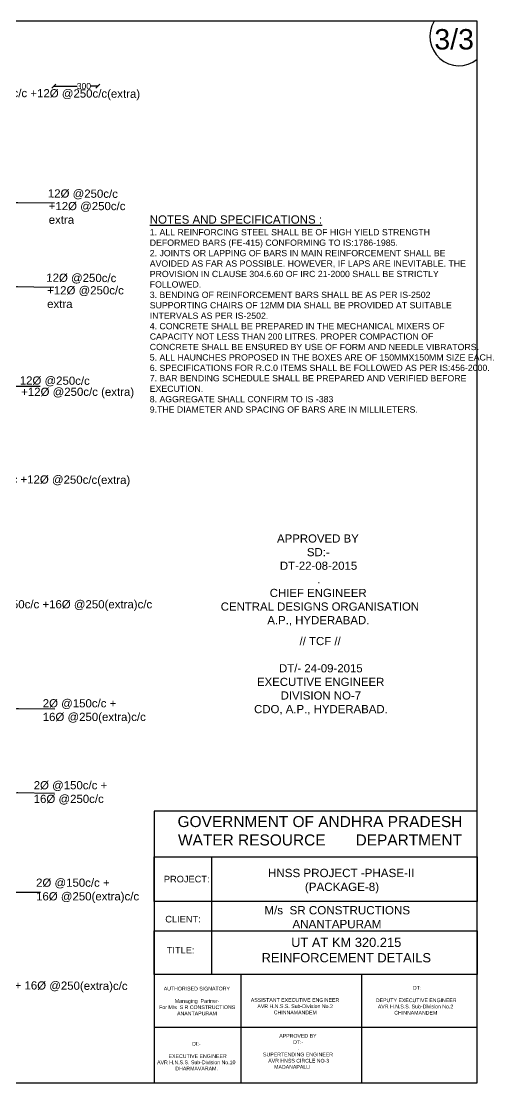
# Model space of a CAD drawing. Header units: millimetres. Extents: x 5124 to 6568637, y 2311 to 91879094.
# Drawn here: x 3791783 to 3803359, y 45933704 to 45959704 of the extents above; entities that cross this region are included whole.
import ezdxf

# ---------------------------------------------------------------- set-up
doc = ezdxf.new("R2010")
doc.units = ezdxf.units.MM
doc.header["$MEASUREMENT"] = 0
for name, color, linetype in [('DIMENSION', 7, 'Continuous'), ('DRAWING', 7, 'Continuous'), ('TEXT', 7, 'Continuous')]:
    doc.layers.add(name, color=color, linetype=linetype)
doc.styles.get("Standard").update_dxf_attribs({"font": 'arial.ttf', "height": 150})
doc.dimstyles.get("Standard").update_dxf_attribs({"dimtxt": 200, "dimasz": 110, "dimexe": 0.18, "dimexo": 0.0625, "dimgap": 0.09, "dimtad": 0, "dimtih": 1, "dimtoh": 1, "dimdec": 0, "dimzin": 0, "dimdsep": 46, "dimtxsty": 'Standard', "dimblk": 'OBLIQUE', "dimcen": 0.09, "dimse1": 1, "dimse2": 1, "dimadec": 0, "dimazin": 0, "dimtfac": 1, "dimtdec": 0, "dimtofl": 0, "dimtmove": 0, "dimatfit": 3, "dimfxl": 1, "dimtolj": 1, "dimtzin": 0, "dimarcsym": 0})

# ---------------------------------------------------------------- blocks, each defined once
blk = doc.blocks.new('_Oblique')
at = {"color": 0, "linetype": 'ByBlock', "lineweight": -2}
blk.add_line((-0.5, -0.5), (0.5, 0.5), dxfattribs=at)
blk = doc.blocks.new('*D96')
at = {"layer": 'Defpoints', "color": 0, "transparency": 16777216}
for p in [(3793661, 45958114), (3793661, 45957844), (3792583, 45944555)]:
    blk.add_point(p, dxfattribs=at)
at = {"layer": 'DIMENSION', "color": 0, "lineweight": -2, "transparency": 16777216}
for p, q in [((3792583, 45958114), (3793153, 45958114)), ((3793661, 45958114), (3793484, 45958114))]:
    blk.add_line(p, q, dxfattribs=at)
at = {"layer": 'DIMENSION', "color": 0, "lineweight": -2, "transparency": 16777216, "xscale": 95, "yscale": 95, "zscale": 95, "rotation": 180}
blk.add_blockref('_Oblique', (3792583, 45958114), dxfattribs=at)
at = {"layer": 'DIMENSION', "color": 0, "lineweight": -2, "transparency": 16777216, "xscale": 95, "yscale": 95, "zscale": 95}
blk.add_blockref('_Oblique', (3793661, 45958114), dxfattribs=at)
at = {"layer": 'DIMENSION', "color": 0, "transparency": 16777216, "insert": (3793319, 45958114), "char_height": 150, "attachment_point": 5}
blk.add_mtext('\\A1;300', dxfattribs=at)

msp = doc.modelspace()

# ---------------------------------------------------------------- linework, layer by layer
at = {"layer": 'DRAWING'}
msp.add_lwpolyline([(3802954.6, 45959703.9), (3769210.2, 45959703.9), (3769210.2, 45933703.6), (3802954.6, 45933703.6)], close=True, dxfattribs=at)
msp.add_arc((3802508.4, 45959328.1), 713.5, 148.22075, 308.71329, dxfattribs=at)
at = {"layer": 'TEXT'}
for points in [[(3802954.6, 45940359.1), (3795041.5, 45940359.1), (3795041.5, 45933703.6), (3802954.6, 45933703.6)], [(3795041.5, 45939237.9), (3802954.6, 45939237.9), (3802954.6, 45938140.7), (3795041.5, 45938140.7)], [(3795041.5, 45937424.3), (3802954.6, 45937424.3), (3802954.6, 45936353.6), (3795041.5, 45936353.6)]]:
    msp.add_lwpolyline(points, close=True, dxfattribs=at)
for points in [[(3796446.7, 45939237.9), (3796446.7, 45936353.6)], [(3797164.2, 45936353.6), (3797164.2, 45933703.6)], [(3800122.4, 45936353.6), (3800122.4, 45933703.6)], [(3795041.5, 45935064.2), (3802954.6, 45935064.2)]]:
    msp.add_lwpolyline(points, dxfattribs=at)

# ---------------------------------------------------------------- texts
at = {"layer": 'DRAWING'}
for s, p in [('12Ø @250c/c +12Ø @250c/c(extra) ', (3790212.8, 45957853)), ('12Ø @250c/c ', (3792435.2, 45955387.1)), ('12Ø @250c/c ', (3792396.6, 45953323.6)), ('12Ø @250c/c ', (3791746.9, 45950806.5)), ('12Ø @250c/c +12Ø @250c/c(extra) ', (3789971.1, 45948394.2)), ('2Ø @150c/c + 16Ø @250(extra)c/c  ', (3789983.1, 45936000.6))]:
    msp.add_text(s, height=200.467, rotation=359.65712, dxfattribs=at).set_placement(p)
at = {"layer": 'DRAWING', "char_height": 200.467, "attachment_point": 1}
for s, insert, width in [('+12Ø @250c/c extra ', (3792456.6, 45955277.1), 2012.728), ('+12Ø @250c/c extra ', (3792418, 45953213.6), 2012.728), ('+12Ø @250c/c (extra)', (3791782.5, 45950728), 2776.364), ('2Ø @150c/c +16Ø @250(extra)c/c ', (3790664.2, 45945523.5), 4532.874), ('2Ø @150c/c +\\P16Ø @250(extra)c/c ', (3792310.1, 45943098.8), 4532.874), ('2Ø @150c/c +\\P16Ø @250c/c ', (3792088.9, 45941092), 4532.874), ('2Ø @150c/c +\\P16Ø @250(extra)c/c ', (3792147.3, 45938705), 4532.874)]:
    msp.add_mtext(s, dxfattribs=dict(at, insert=insert, width=width))
at = {"layer": 'TEXT'}
msp.add_text('3/3', height=500, dxfattribs=at).set_placement((3801902.3, 45959011.5))
at = {"layer": 'TEXT', "attachment_point": 1}
for s, insert, char_height, width in [('{\\H1.314x;\\LNOTES AND SPECIFICATIONS :  \\P}1. ALL REINFORCING STEEL SHALL BE OF HIGH YIELD STRENGTH DEFORMED BARS (FE-415) CONFORMING TO IS:1786-1985. \\P2. JOINTS OR LAPPING OF BARS IN MAIN REINFORCEMENT SHALL BE AVOIDED AS FAR AS POSSIBLE. HOWEVER, IF LAPS ARE INEVITABLE. THE PROVISION IN CLAUSE 304.6.60 OF IRC 21-2000 SHALL BE STRICTLY FOLLOWED. \\P3. BENDING OF REINFORCEMENT BARS SHALL BE AS PER IS-2502 SUPPORTING CHAIRS OF 12MM DIA SHALL BE PROVIDED AT SUITABLE INTERVALS AS PER IS-2502. \\P4. CONCRETE SHALL BE PREPARED IN THE MECHANICAL MIXERS OF CAPACITY NOT LESS THAN 200 LITRES. PROPER COMPACTION OF CONCRETE SHALL BE ENSURED BY USE OF FORM AND NEEDLE VIBRATORS. \\P5. ALL HAUNCHES PROPOSED IN THE BOXES ARE OF 150MMX150MM SIZE EACH. \\P6. SPECIFICATIONS FOR R.C.0 ITEMS SHALL BE FOLLOWED AS PER IS:456-2000. \\P7. BAR BENDING SCHEDULE SHALL BE PREPARED AND VERIFIED BEFORE EXECUTION. \\P8. AGGREGATE SHALL CONFIRM TO IS -383\\P9.THE DIAMETER AND SPACING OF BARS ARE IN MILLILETERS.', (3794932, 45954947.9), 153.2643, 8084.554), ('\\pi1770.4;APPROVED BY\\P\\pi2502;SD:-  \\P\\pi1839.8;DT-22-08-2015\\P\\pi2756.8;.  \\P\\pi1591.9;CHIEF ENGINEER                \\P\\pi313.82; CENTRAL DESIGNS ORGANISATION\\P\\pi1533.1;A.P., HYDERABAD.', (3796279.1, 45947134.5), 200, 5541.556), ('\\pi2266.3;// TCF //\\P\\pi2770.8;\\P\\pi1762.2;DT/- 24-09-2015\\P\\pi1223.3;EXECUTIVE ENGINEER                \\P\\pi1802.1;DIVISION NO-7\\P\\pi1152;CDO, A.P., HYDERABAD.', (3796335.4, 45944623), 200, 5541.556), ('\\pi2222.3;HNSS PROJECT -PHASE-II\\P\\pi3048.3; (PACKAGE-8)\\P\\pi3951.4; ', (3795606, 45938943.9), 203.496, 7981.853), ('PROJECT:', (3795277.7, 45938773.3), 162.1, 1512.454), ('\\pi829.78;M/s  SR CONSTRUCTIONS \\P\\pi1517.4;ANANTAPURAM', (3796910.3, 45938031.9), 203.496, 5192.977), ('CLIENT:', (3795312.1, 45937792.2), 162.1, 1512.454), ('\\pi2171.9;UT AT KM 320.215\\P\\pi1447.4;REINFORCEMENT DETAILS ', (3796224.3, 45937255.5), 225.63, 7004.184), ('TITLE:', (3795349.4, 45937032.5), 162.1, 879.008), ('\\pi1479.1;AUTHORISED SIGNATORY\\P\\pi2289.3;\\P\\pi1750.6;Managing  Partner-\\P\\pi1366.8;For M/s  S R CONSTRUCTIONS\\P\\pi1805.5;ANANTAPURAM', (3793795.4, 45936055.6), 91.218, 4578.523), ('\\pi2156.8;  DT: \\P\\pi2289.3;\\P\\pi1284.6; DEPUTY EXECUTIVE ENGINEER\\P\\pi1368.4;AVR H.N.S.S. Sub-Division No.2\\P\\pi1769.8;CHINNAMANDEM', (3799150.9, 45936073.5), 91.218, 4578.523), ('\\pi2289.3;\\P\\P\\pi1206.7;ASSISTANT EXECUTIVE ENGINEER\\P\\pi1368.4;AVR H.N.S.S. Sub-Division No.2\\P\\pi1769.8;CHINNAMANDEM', (3796200.8, 45936080.6), 91.218, 4578.523), ('\\pi2193.5;Dt:- \\P\\pi2289.3;\\P\\pi1543;  EXECUTIVE ENGINEER\\P\\pi1332.7;AVR H.N.S.S. Sub-Division No.10\\P\\pi1779.3;DHARMAVARAM.', (3793779.3, 45934705.8), 91.218, 4578.523), ('\\pi1833;APPROVED BY\\P\\pi2172.3;DT:-  \\P\\pi2282.9;.  \\P\\pi1436.2;SUPERTENDING ENGINEER                \\P\\pi1527.4; AVR HNSS CIRCLE NO-3\\P\\pi0;^I^I^I^I       MADANAPALLI', (3796271, 45934898.1), 91.218, 4578.523)]:
    msp.add_mtext(s, dxfattribs=dict(at, insert=insert, char_height=char_height, width=width))
at = {"layer": 'TEXT', "color": 7, "insert": (3799101.8, 45939874.2), "char_height": 270.756, "width": 7721.635, "attachment_point": 5}
msp.add_mtext('GOVERNMENT OF ANDHRA PRADESH\\PWATER RESOURCE       DEPARTMENT', dxfattribs=at)

# ---------------------------------------------------------------- dimensions: what is measured, and where the dimension line sits
at = {"layer": 'DIMENSION'}
dim = msp.add_linear_dim(base=(3793660.8, 45958114.4), p1=(3792583.4, 45944554.7), p2=(3793660.8, 45957844.3), text='300', dimstyle='Standard', override={"dimasz": 95, "dimfxl": 2000, "dimarcsym": 1}, dxfattribs=at)
dim.commit()
dim.dimension.update_dxf_attribs({"geometry": '*D96', "text_midpoint": (3793318.5, 45958114.4), "dimtype": 160})

# ---------------------------------------------------------------- leaders
at = {"layer": 'DRAWING'}
for points in [[(3791612.3, 45955266.1), (3792594.7, 45955253.5)], [(3791600.1, 45953205.3), (3792582.5, 45953192.7)], [(3791597.2, 45950765), (3792247.3, 45950765)], [(3791624.3, 45942872.4), (3792606.7, 45942859.9)], [(3791612.1, 45940811.6), (3792594.5, 45940799)], [(3791609.2, 45938371.4), (3792259.3, 45938371.4)]]:
    msp.add_leader(points, dimstyle='Standard', override={"dimasz": 95, "dimgap": 0.09, "dimtad": 0, "dimfxl": 2000, "dimarcsym": 1}, dxfattribs=at)

doc.saveas('drawing.dxf')
